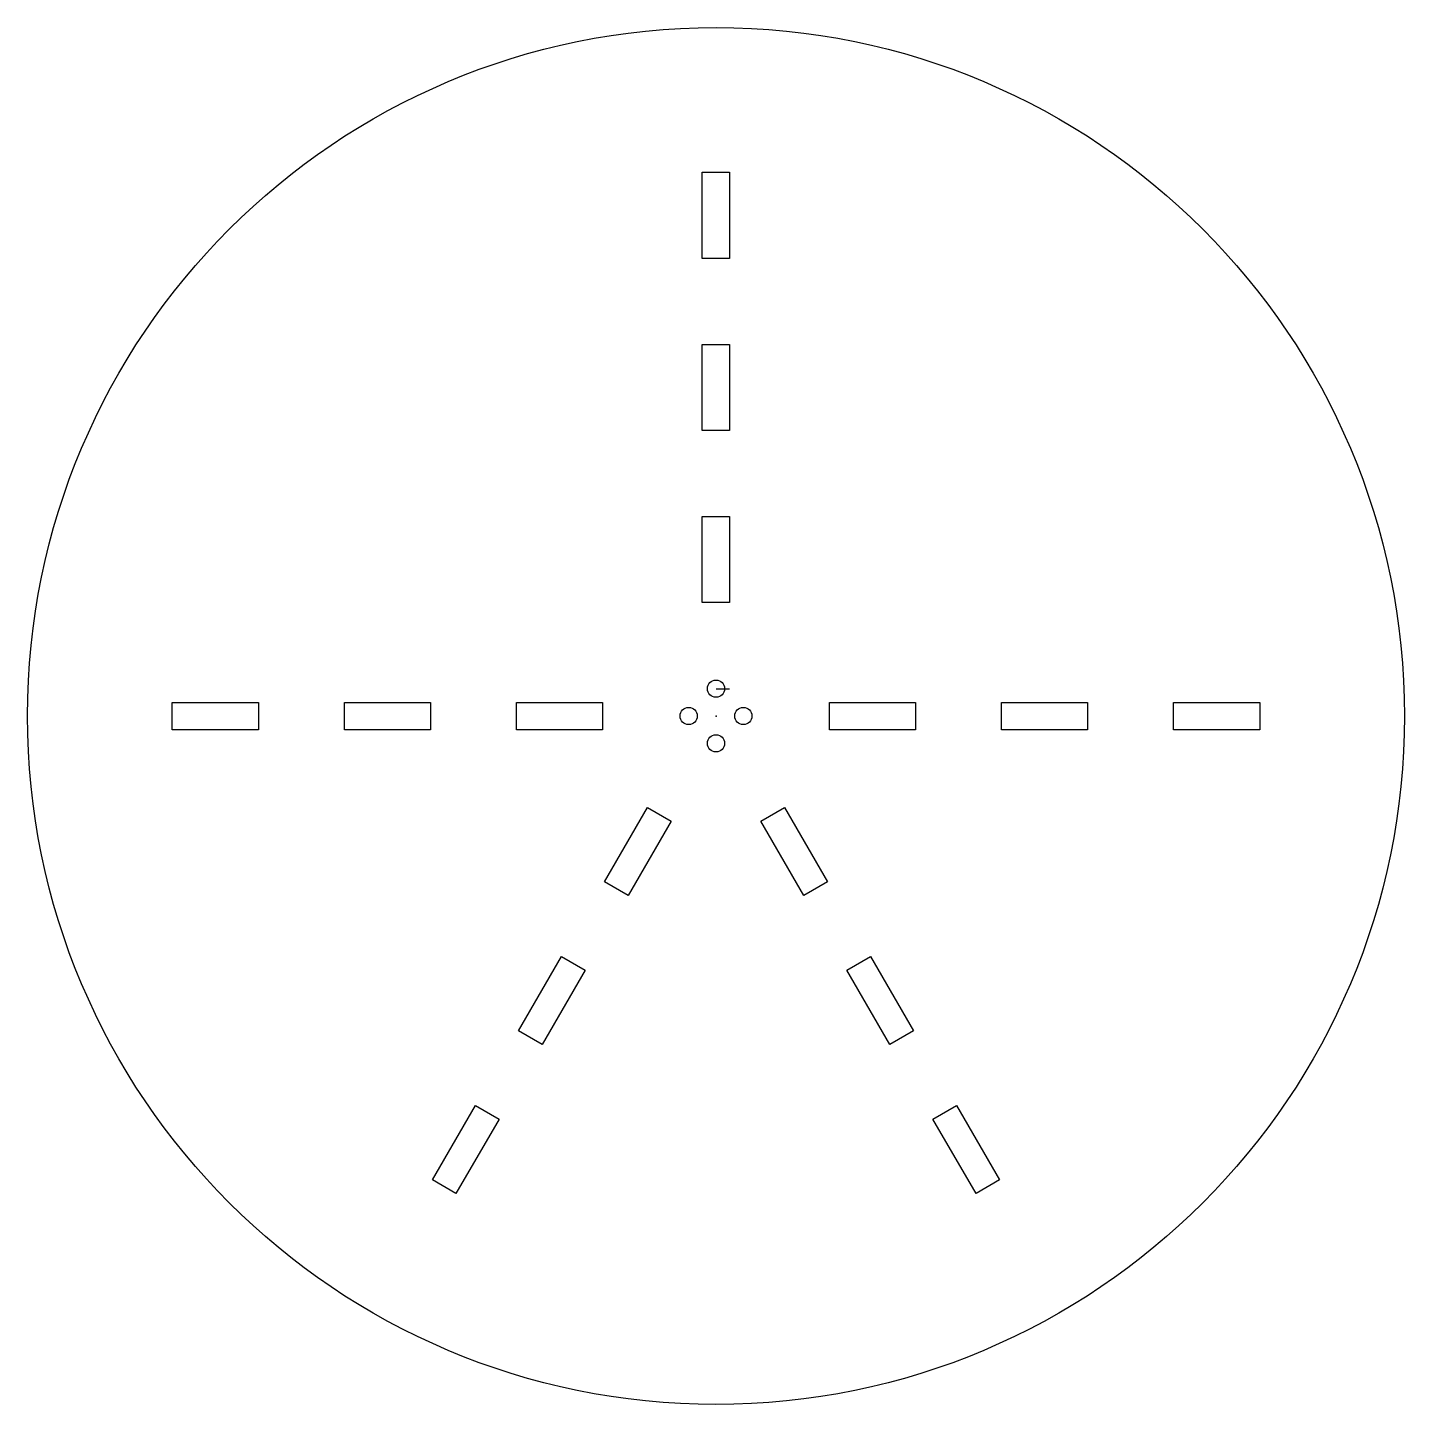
# Model space of a CAD drawing. Header units: millimetres. Extents: x -160 to 160, y -160 to 160.
import ezdxf

# ---------------------------------------------------------------- set-up
doc = ezdxf.new("R2010")
doc.units = ezdxf.units.MM
doc.header["$PDSIZE"] = -1

msp = doc.modelspace()

# ---------------------------------------------------------------- linework, layer by layer
at = {"color": 1, "linetype": 'Continuous'}
for p, q in [((-3.18, 106.35), (-3.18, 126.35)), ((-3.18, 126.35), (3.17, 126.35)), ((3.17, 126.35), (3.17, 106.35)), ((3.17, 106.35), (-3.18, 106.35)), ((-3.18, 66.35), (-3.18, 86.35)), ((-3.18, 86.35), (3.17, 86.35)), ((3.17, 86.35), (3.17, 66.35)), ((3.17, 66.35), (-3.18, 66.35)), ((-3.18, 26.35), (-3.18, 46.35)), ((-3.18, 46.35), (3.17, 46.35)), ((3.17, 46.35), (3.17, 26.35)), ((3.17, 26.35), (-3.18, 26.35)), ((0, 6.35), (3.17, 6.35)), ((-126.35, -3.18), (-126.35, 3.17)), ((-126.35, 3.17), (-106.35, 3.17)), ((-106.35, 3.17), (-106.35, -3.18)), ((-86.35, -3.18), (-86.35, 3.17)), ((-86.35, 3.17), (-66.35, 3.17)), ((-66.35, 3.17), (-66.35, -3.18)), ((-46.35, -3.18), (-46.35, 3.17)), ((-46.35, 3.17), (-26.35, 3.17)), ((-26.35, 3.17), (-26.35, -3.18)), ((26.35, -3.18), (26.35, 3.17)), ((26.35, 3.17), (46.35, 3.17)), ((26.35, -3.18), (26.35, 3.17)), ((26.35, 3.17), (46.35, 3.17)), ((46.35, 3.17), (46.35, -3.18)), ((46.35, 3.17), (46.35, -3.18)), ((66.35, 3.17), (86.35, 3.17)), ((66.35, -3.18), (66.35, 3.17)), ((66.35, 3.17), (86.35, 3.17)), ((66.35, -3.18), (66.35, 3.17)), ((86.35, 3.17), (86.35, -3.18)), ((86.35, 3.17), (86.35, -3.18)), ((106.35, -3.18), (106.35, 3.17)), ((106.35, 3.17), (126.35, 3.17)), ((106.35, -3.18), (106.35, 3.17)), ((106.35, 3.17), (126.35, 3.17)), ((126.35, 3.17), (126.35, -3.18)), ((126.35, 3.17), (126.35, -3.18)), ((-106.35, -3.18), (-126.35, -3.18)), ((-66.35, -3.18), (-86.35, -3.18)), ((-26.35, -3.18), (-46.35, -3.18)), ((46.35, -3.18), (26.35, -3.18)), ((46.35, -3.18), (26.35, -3.18)), ((86.35, -3.18), (66.35, -3.18)), ((86.35, -3.18), (66.35, -3.18)), ((126.35, -3.18), (106.35, -3.18)), ((126.35, -3.18), (106.35, -3.18)), ((-25.92, -38.55), (-15.92, -21.23)), ((-15.92, -21.23), (-10.43, -24.41)), ((10.43, -24.41), (15.92, -21.23)), ((15.92, -21.23), (25.92, -38.55)), ((-10.43, -24.41), (-20.43, -41.73)), ((20.43, -41.73), (10.43, -24.41)), ((-20.43, -41.73), (-25.92, -38.55)), ((25.92, -38.55), (20.43, -41.73)), ((-45.92, -73.19), (-35.92, -55.87)), ((-35.92, -55.87), (-30.43, -59.05)), ((30.43, -59.05), (35.92, -55.87)), ((35.92, -55.87), (45.92, -73.19)), ((-30.43, -59.05), (-40.43, -76.37)), ((40.43, -76.37), (30.43, -59.05)), ((-40.43, -76.37), (-45.92, -73.19)), ((45.92, -73.19), (40.43, -76.37)), ((-65.92, -107.83), (-55.92, -90.51)), ((-55.92, -90.51), (-50.43, -93.69)), ((50.43, -93.69), (55.92, -90.51)), ((55.92, -90.51), (65.92, -107.83)), ((-50.43, -93.69), (-60.43, -111.01)), ((60.43, -111.01), (50.43, -93.69)), ((-60.43, -111.01), (-65.92, -107.83)), ((65.92, -107.83), (60.43, -111.01))]:
    msp.add_line(p, q, dxfattribs=at)
for centre, radius in [((0, 0), 160), ((0, 6.35), 2), ((-6.35, 0), 2), ((6.35, 0), 2), ((0, -6.35), 2)]:
    msp.add_circle(centre, radius, dxfattribs=at)
msp.add_point((0, 0), dxfattribs=at)
msp.add_point((0, 0), dxfattribs=at)
msp.add_point((0, 0), dxfattribs=at)

doc.saveas('drawing.dxf')
